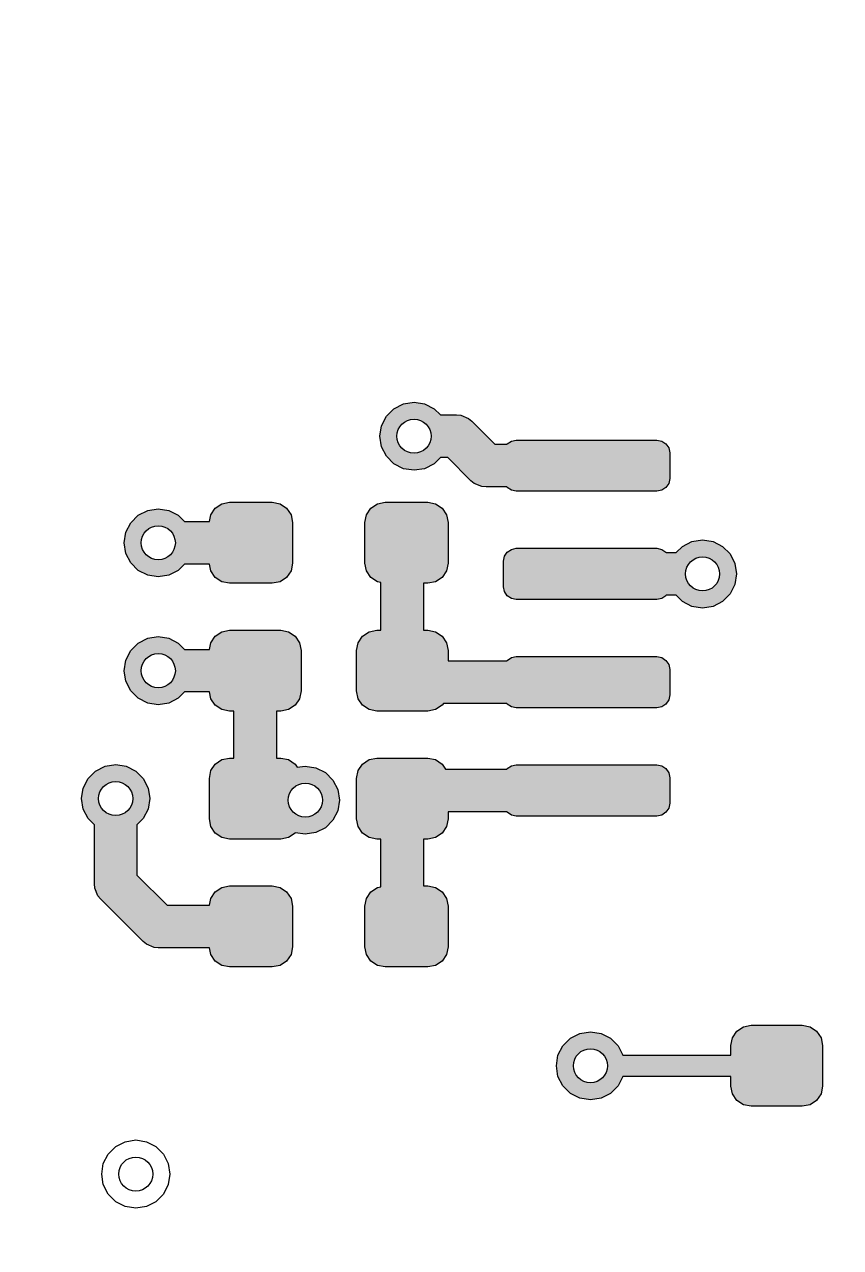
# Model space of a CAD drawing. Header units: millimetres. Extents: x -3894 to -3474, y -291 to 6.
# Drawn here: x -3731.18 to -3721.6, y -191.54 to -177.2 of the extents above; entities that cross this region are included whole.
import ezdxf

# ---------------------------------------------------------------- set-up
doc = ezdxf.new("R2010")
doc.units = ezdxf.units.MM
doc.layers.add('BLACK', color=7, linetype='Continuous')

msp = doc.modelspace()

# ---------------------------------------------------------------- hatches: boundary and pattern name
h = msp.add_hatch(color=256)
h.dxf.hatch_style = 1
h.paths.add_polyline_path([(-3716.631, -183.438), (-3713.464, -183.438), (-3705.514, -191.388), (-3705.514, -193.572), (-3705.509, -193.62), (-3705.472, -193.71), (-3705.441, -193.748), (-3702.512, -196.677), (-3702.474, -196.708), (-3702.384, -196.746), (-3702.335, -196.751), (-3700.151, -196.751), (-3696.9, -200.002), (-3696.864, -200.032), (-3693.451, -203.444), (-3693.46, -203.508), (-3693.44, -203.649), (-3693.381, -203.779), (-3693.288, -203.886), (-3693.168, -203.963), (-3693.031, -204.003), (-3692.889, -204.003), (-3692.752, -203.963), (-3692.633, -203.886), (-3692.539, -203.779), (-3692.48, -203.649), (-3692.46, -203.508), (-3692.48, -203.367), (-3692.539, -203.238), (-3692.633, -203.13), (-3692.752, -203.053), (-3692.889, -203.013), (-3693.031, -203.013), (-3693.142, -203.046), (-3696.54, -199.648), (-3696.576, -199.619), (-3699.871, -196.324), (-3699.909, -196.293), (-3699.999, -196.255), (-3700.048, -196.251), (-3702.231, -196.251), (-3705.014, -193.468), (-3705.014, -191.284), (-3705.019, -191.236), (-3705.056, -191.146), (-3705.087, -191.108), (-3713.183, -183.011), (-3713.221, -182.98), (-3713.311, -182.943), (-3713.36, -182.938), (-3716.805, -182.938), (-3716.853, -182.943), (-3716.943, -182.98), (-3716.981, -183.011), (-3717.122, -183.152), (-3717.831, -183.152), (-3717.927, -183.171), (-3718.008, -183.225), (-3718.062, -183.307), (-3718.079, -183.392), (-3718.696, -183.392), (-3718.7, -183.386), (-3718.749, -183.354), (-3718.806, -183.342), (-3720.456, -183.342), (-3720.514, -183.354), (-3720.562, -183.386), (-3720.595, -183.435), (-3720.606, -183.492), (-3720.606, -183.792), (-3720.595, -183.85), (-3720.562, -183.898), (-3720.514, -183.931), (-3720.456, -183.942), (-3718.806, -183.942), (-3718.749, -183.931), (-3718.7, -183.898), (-3718.696, -183.892), (-3718.081, -183.892), (-3718.081, -184.077), (-3718.062, -184.173), (-3718.008, -184.254), (-3717.927, -184.308), (-3717.831, -184.327), (-3716.881, -184.327), (-3716.785, -184.308), (-3716.704, -184.254), (-3716.65, -184.173), (-3716.631, -184.077)])
h.paths.add_polyline_path([(-3713.603, -180.188), (-3713.622, -180.093), (-3713.676, -180.011), (-3713.757, -179.957), (-3713.853, -179.938), (-3715.153, -179.938), (-3715.249, -179.957), (-3715.33, -180.011), (-3715.384, -180.093), (-3715.403, -180.188), (-3715.403, -180.938), (-3717.017, -180.938), (-3717.066, -180.943), (-3717.156, -180.98), (-3717.194, -181.011), (-3718.066, -181.884), (-3718.106, -181.877), (-3718.23, -181.897), (-3718.341, -181.954), (-3718.43, -182.042), (-3718.471, -182.122), (-3718.696, -182.122), (-3718.7, -182.116), (-3718.749, -182.084), (-3718.806, -182.072), (-3720.456, -182.072), (-3720.514, -182.084), (-3720.562, -182.116), (-3720.595, -182.165), (-3720.606, -182.222), (-3720.606, -182.522), (-3720.595, -182.58), (-3720.562, -182.628), (-3720.514, -182.661), (-3720.456, -182.672), (-3718.806, -182.672), (-3718.749, -182.661), (-3718.7, -182.628), (-3718.696, -182.622), (-3718.299, -182.622), (-3718.23, -182.658), (-3718.106, -182.677), (-3717.982, -182.658), (-3717.871, -182.601), (-3717.782, -182.512), (-3717.726, -182.401), (-3717.706, -182.277), (-3717.712, -182.237), (-3716.914, -181.438), (-3715.403, -181.438), (-3715.403, -182.188), (-3715.384, -182.284), (-3715.33, -182.365), (-3715.249, -182.419), (-3715.153, -182.438), (-3713.853, -182.438), (-3713.757, -182.419), (-3713.676, -182.365), (-3713.622, -182.284), (-3713.603, -182.188)])
h.paths.add_polyline_path([(-3717.906, -182.277, -1), (-3718.306, -182.277, -1)], flags=16)
h.paths.add_polyline_path([(-3713.603, -184.188), (-3713.622, -184.093), (-3713.676, -184.011), (-3713.757, -183.957), (-3713.853, -183.938), (-3715.153, -183.938), (-3715.249, -183.957), (-3715.33, -184.011), (-3715.384, -184.093), (-3715.403, -184.188), (-3715.403, -185.565), (-3716.631, -185.565), (-3716.631, -185.477), (-3716.65, -185.382), (-3716.704, -185.3), (-3716.785, -185.246), (-3716.881, -185.227), (-3717.831, -185.227), (-3717.927, -185.246), (-3718.008, -185.3), (-3718.062, -185.382), (-3718.081, -185.477), (-3718.081, -185.932), (-3718.696, -185.932), (-3718.7, -185.926), (-3718.749, -185.894), (-3718.806, -185.882), (-3720.456, -185.882), (-3720.514, -185.894), (-3720.562, -185.926), (-3720.595, -185.975), (-3720.606, -186.032), (-3720.606, -186.332), (-3720.595, -186.39), (-3720.562, -186.438), (-3720.514, -186.471), (-3720.456, -186.482), (-3718.806, -186.482), (-3718.749, -186.471), (-3718.7, -186.438), (-3718.696, -186.432), (-3717.724, -186.432), (-3717.675, -186.427), (-3717.614, -186.402), (-3716.881, -186.402), (-3716.785, -186.383), (-3716.704, -186.329), (-3716.65, -186.248), (-3716.631, -186.152), (-3716.631, -186.065), (-3715.403, -186.065), (-3715.403, -186.188), (-3715.384, -186.284), (-3715.33, -186.365), (-3715.249, -186.419), (-3715.153, -186.438), (-3713.853, -186.438), (-3713.757, -186.419), (-3713.676, -186.365), (-3713.622, -186.284), (-3713.603, -186.188)], flags=17)
h.paths.add_polyline_path([(-3710.181, -189.24), (-3710.199, -189.149), (-3710.251, -189.072), (-3710.328, -189.02), (-3710.419, -189.002), (-3711.019, -189.002), (-3711.109, -189.02), (-3711.187, -189.072), (-3711.238, -189.149), (-3711.256, -189.24), (-3711.256, -189.327), (-3711.689, -189.327), (-3711.732, -189.242), (-3711.821, -189.154), (-3711.932, -189.097), (-3712.056, -189.077), (-3712.18, -189.097), (-3712.291, -189.154), (-3712.38, -189.242), (-3712.437, -189.354), (-3712.456, -189.477), (-3712.437, -189.601), (-3712.38, -189.712), (-3712.291, -189.801), (-3712.18, -189.858), (-3712.056, -189.877), (-3711.932, -189.858), (-3711.821, -189.801), (-3711.732, -189.712), (-3711.689, -189.627), (-3711.256, -189.627), (-3711.256, -189.715), (-3711.238, -189.806), (-3711.187, -189.883), (-3711.109, -189.934), (-3711.019, -189.952), (-3710.419, -189.952), (-3710.328, -189.934), (-3710.251, -189.883), (-3710.199, -189.806), (-3710.181, -189.715)], flags=17)
h.paths.add_polyline_path([(-3712.256, -189.477, -1), (-3711.856, -189.477, -1)], flags=16)
h.paths.add_polyline_path([(-3708.456, -189.24), (-3708.474, -189.149), (-3708.526, -189.072), (-3708.603, -189.02), (-3708.694, -189.002), (-3708.844, -189.002), (-3708.844, -188.94), (-3708.846, -188.91), (-3708.853, -188.895), (-3708.869, -188.856), (-3708.888, -188.834), (-3709.491, -188.23), (-3709.476, -188.201), (-3709.456, -188.077), (-3709.476, -187.954), (-3709.532, -187.842), (-3709.621, -187.754), (-3709.732, -187.697), (-3709.856, -187.677), (-3709.98, -187.697), (-3710.091, -187.754), (-3710.18, -187.842), (-3710.237, -187.954), (-3710.256, -188.077), (-3710.237, -188.201), (-3710.18, -188.312), (-3710.091, -188.401), (-3709.98, -188.458), (-3709.856, -188.477), (-3709.732, -188.458), (-3709.703, -188.443), (-3709.143, -189.002), (-3709.294, -189.002), (-3709.384, -189.02), (-3709.462, -189.072), (-3709.513, -189.149), (-3709.531, -189.24), (-3709.531, -189.715), (-3709.513, -189.806), (-3709.462, -189.883), (-3709.384, -189.934), (-3709.294, -189.952), (-3708.694, -189.952), (-3708.603, -189.934), (-3708.526, -189.883), (-3708.474, -189.806), (-3708.456, -189.715)], flags=17)
h.paths.add_polyline_path([(-3710.056, -188.077, -1), (-3709.656, -188.077, -1)], flags=16)
h.paths.add_polyline_path([(-3723.606, -182.222), (-3723.618, -182.165), (-3723.65, -182.116), (-3723.699, -182.084), (-3723.756, -182.072), (-3725.406, -182.072), (-3725.464, -182.084), (-3725.512, -182.116), (-3725.516, -182.122), (-3725.658, -182.122), (-3725.929, -181.85), (-3725.967, -181.819), (-3726.057, -181.782), (-3726.106, -181.777), (-3726.297, -181.777), (-3726.371, -181.704), (-3726.482, -181.647), (-3726.606, -181.627), (-3726.73, -181.647), (-3726.841, -181.704), (-3726.93, -181.792), (-3726.987, -181.904), (-3727.006, -182.027), (-3726.987, -182.151), (-3726.93, -182.262), (-3726.841, -182.351), (-3726.73, -182.408), (-3726.606, -182.427), (-3726.482, -182.408), (-3726.371, -182.351), (-3726.297, -182.277), (-3726.21, -182.277), (-3725.938, -182.549), (-3725.9, -182.58), (-3725.81, -182.617), (-3725.761, -182.622), (-3725.516, -182.622), (-3725.512, -182.628), (-3725.464, -182.661), (-3725.406, -182.672), (-3723.756, -182.672), (-3723.699, -182.661), (-3723.65, -182.628), (-3723.618, -182.58), (-3723.606, -182.522)])
h.paths.add_polyline_path([(-3726.806, -182.027, -1), (-3726.406, -182.027, -1)], flags=16)
h.paths.add_polyline_path([(-3722.841, -183.519), (-3722.897, -183.407), (-3722.986, -183.319), (-3723.097, -183.262), (-3723.221, -183.242), (-3723.345, -183.262), (-3723.456, -183.319), (-3723.53, -183.392), (-3723.646, -183.392), (-3723.65, -183.386), (-3723.699, -183.354), (-3723.756, -183.342), (-3725.406, -183.342), (-3725.464, -183.354), (-3725.512, -183.386), (-3725.545, -183.435), (-3725.556, -183.492), (-3725.556, -183.792), (-3725.545, -183.85), (-3725.512, -183.898), (-3725.464, -183.931), (-3725.406, -183.942), (-3723.756, -183.942), (-3723.699, -183.931), (-3723.65, -183.898), (-3723.646, -183.892), (-3723.53, -183.892), (-3723.456, -183.966), (-3723.345, -184.023), (-3723.221, -184.042), (-3723.097, -184.023), (-3722.986, -183.966), (-3722.897, -183.877), (-3722.841, -183.766), (-3722.821, -183.642)])
h.paths.add_polyline_path([(-3723.021, -183.642, -1), (-3723.421, -183.642, -1)], flags=16)
h.paths.add_polyline_path([(-3726.206, -183.04), (-3726.224, -182.949), (-3726.276, -182.872), (-3726.353, -182.82), (-3726.444, -182.802), (-3726.944, -182.802), (-3727.034, -182.82), (-3727.112, -182.872), (-3727.163, -182.949), (-3727.181, -183.04), (-3727.181, -183.515), (-3727.163, -183.606), (-3727.112, -183.683), (-3727.034, -183.734), (-3726.994, -183.742), (-3726.994, -184.302), (-3727.044, -184.302), (-3727.134, -184.32), (-3727.212, -184.372), (-3727.263, -184.449), (-3727.281, -184.54), (-3727.281, -185.015), (-3727.263, -185.106), (-3727.212, -185.183), (-3727.134, -185.234), (-3727.044, -185.252), (-3726.444, -185.252), (-3726.353, -185.234), (-3726.276, -185.183), (-3726.262, -185.162), (-3725.516, -185.162), (-3725.512, -185.168), (-3725.464, -185.201), (-3725.406, -185.212), (-3723.756, -185.212), (-3723.699, -185.201), (-3723.65, -185.168), (-3723.618, -185.12), (-3723.606, -185.062), (-3723.606, -184.762), (-3723.618, -184.705), (-3723.65, -184.656), (-3723.699, -184.624), (-3723.756, -184.612), (-3725.406, -184.612), (-3725.464, -184.624), (-3725.512, -184.656), (-3725.516, -184.662), (-3726.206, -184.662), (-3726.206, -184.54), (-3726.224, -184.449), (-3726.276, -184.372), (-3726.353, -184.32), (-3726.444, -184.302), (-3726.494, -184.302), (-3726.494, -183.752), (-3726.444, -183.752), (-3726.353, -183.734), (-3726.276, -183.683), (-3726.224, -183.606), (-3726.206, -183.515)])
h.paths.add_polyline_path([(-3728.031, -183.04), (-3728.049, -182.949), (-3728.101, -182.872), (-3728.178, -182.82), (-3728.269, -182.802), (-3728.769, -182.802), (-3728.859, -182.82), (-3728.937, -182.872), (-3728.988, -182.949), (-3729.004, -183.027), (-3729.297, -183.027), (-3729.371, -182.954), (-3729.482, -182.897), (-3729.606, -182.877), (-3729.73, -182.897), (-3729.841, -182.954), (-3729.93, -183.042), (-3729.987, -183.154), (-3730.006, -183.277), (-3729.987, -183.401), (-3729.93, -183.512), (-3729.841, -183.601), (-3729.73, -183.658), (-3729.606, -183.677), (-3729.482, -183.658), (-3729.371, -183.601), (-3729.297, -183.527), (-3729.004, -183.527), (-3728.988, -183.606), (-3728.937, -183.683), (-3728.859, -183.734), (-3728.769, -183.752), (-3728.269, -183.752), (-3728.178, -183.734), (-3728.101, -183.683), (-3728.049, -183.606), (-3728.031, -183.515)])
h.paths.add_polyline_path([(-3729.806, -183.277, -1), (-3729.406, -183.277, -1)], flags=16)
h.paths.add_polyline_path([(-3727.931, -184.54), (-3727.949, -184.449), (-3728.001, -184.372), (-3728.078, -184.32), (-3728.169, -184.302), (-3728.769, -184.302), (-3728.859, -184.32), (-3728.937, -184.372), (-3728.988, -184.449), (-3729.004, -184.527), (-3729.297, -184.527), (-3729.371, -184.454), (-3729.482, -184.397), (-3729.606, -184.377), (-3729.73, -184.397), (-3729.841, -184.454), (-3729.93, -184.542), (-3729.987, -184.654), (-3730.006, -184.777), (-3729.987, -184.901), (-3729.93, -185.012), (-3729.841, -185.101), (-3729.73, -185.158), (-3729.606, -185.177), (-3729.482, -185.158), (-3729.371, -185.101), (-3729.297, -185.027), (-3729.004, -185.027), (-3728.988, -185.106), (-3728.937, -185.183), (-3728.859, -185.234), (-3728.769, -185.252), (-3728.719, -185.252), (-3728.719, -185.802), (-3728.769, -185.802), (-3728.859, -185.82), (-3728.937, -185.872), (-3728.988, -185.949), (-3729.006, -186.04), (-3729.006, -186.515), (-3728.988, -186.606), (-3728.937, -186.683), (-3728.859, -186.734), (-3728.769, -186.752), (-3728.169, -186.752), (-3728.078, -186.734), (-3728.001, -186.683), (-3727.997, -186.677), (-3727.881, -186.695), (-3727.757, -186.676), (-3727.646, -186.619), (-3727.557, -186.53), (-3727.501, -186.419), (-3727.481, -186.295), (-3727.501, -186.172), (-3727.557, -186.06), (-3727.646, -185.972), (-3727.757, -185.915), (-3727.881, -185.895), (-3727.975, -185.91), (-3728.001, -185.872), (-3728.078, -185.82), (-3728.169, -185.802), (-3728.219, -185.802), (-3728.219, -185.252), (-3728.169, -185.252), (-3728.078, -185.234), (-3728.001, -185.183), (-3727.949, -185.106), (-3727.931, -185.015)])
h.paths.add_polyline_path([(-3729.806, -184.777, -1), (-3729.406, -184.777, -1)], flags=16)
h.paths.add_polyline_path([(-3727.681, -186.295, -1), (-3728.081, -186.295, -1)], flags=16)
h.paths.add_polyline_path([(-3728.031, -187.54), (-3728.049, -187.449), (-3728.101, -187.372), (-3728.178, -187.32), (-3728.269, -187.302), (-3728.769, -187.302), (-3728.859, -187.32), (-3728.937, -187.372), (-3728.988, -187.449), (-3729.004, -187.527), (-3729.503, -187.527), (-3729.856, -187.174), (-3729.856, -186.586), (-3729.782, -186.512), (-3729.726, -186.401), (-3729.706, -186.277), (-3729.726, -186.154), (-3729.782, -186.042), (-3729.871, -185.954), (-3729.982, -185.897), (-3730.106, -185.877), (-3730.23, -185.897), (-3730.341, -185.954), (-3730.43, -186.042), (-3730.487, -186.154), (-3730.506, -186.277), (-3730.487, -186.401), (-3730.43, -186.512), (-3730.356, -186.586), (-3730.356, -187.277), (-3730.351, -187.326), (-3730.314, -187.416), (-3730.283, -187.454), (-3729.783, -187.954), (-3729.745, -187.985), (-3729.655, -188.022), (-3729.606, -188.027), (-3729.004, -188.027), (-3728.988, -188.106), (-3728.937, -188.183), (-3728.859, -188.234), (-3728.769, -188.252), (-3728.269, -188.252), (-3728.178, -188.234), (-3728.101, -188.183), (-3728.049, -188.106), (-3728.031, -188.015)])
h.paths.add_polyline_path([(-3730.306, -186.277, -1), (-3729.906, -186.277, -1)], flags=16)
h.paths.add_polyline_path([(-3726.206, -186.432), (-3725.516, -186.432), (-3725.512, -186.438), (-3725.464, -186.471), (-3725.406, -186.482), (-3723.756, -186.482), (-3723.699, -186.471), (-3723.65, -186.438), (-3723.618, -186.39), (-3723.606, -186.332), (-3723.606, -186.032), (-3723.618, -185.975), (-3723.65, -185.926), (-3723.699, -185.894), (-3723.756, -185.882), (-3725.406, -185.882), (-3725.464, -185.894), (-3725.512, -185.926), (-3725.516, -185.932), (-3726.235, -185.932), (-3726.276, -185.872), (-3726.353, -185.82), (-3726.444, -185.802), (-3727.044, -185.802), (-3727.134, -185.82), (-3727.212, -185.872), (-3727.263, -185.949), (-3727.281, -186.04), (-3727.281, -186.515), (-3727.263, -186.606), (-3727.212, -186.683), (-3727.134, -186.734), (-3727.044, -186.752), (-3726.994, -186.752), (-3726.994, -187.312), (-3727.034, -187.32), (-3727.112, -187.372), (-3727.163, -187.449), (-3727.181, -187.54), (-3727.181, -188.015), (-3727.163, -188.106), (-3727.112, -188.183), (-3727.034, -188.234), (-3726.944, -188.252), (-3726.444, -188.252), (-3726.353, -188.234), (-3726.276, -188.183), (-3726.224, -188.106), (-3726.206, -188.015), (-3726.206, -187.54), (-3726.224, -187.449), (-3726.276, -187.372), (-3726.353, -187.32), (-3726.444, -187.302), (-3726.494, -187.302), (-3726.494, -186.752), (-3726.444, -186.752), (-3726.353, -186.734), (-3726.276, -186.683), (-3726.224, -186.606), (-3726.206, -186.515)])
h.paths.add_polyline_path([(-3718.656, -184.762), (-3718.668, -184.705), (-3718.7, -184.656), (-3718.749, -184.624), (-3718.806, -184.612), (-3720.456, -184.612), (-3720.514, -184.624), (-3720.562, -184.656), (-3720.566, -184.662), (-3720.683, -184.662), (-3720.732, -184.667), (-3720.822, -184.704), (-3720.86, -184.735), (-3720.951, -184.827), (-3720.991, -184.82), (-3721.115, -184.84), (-3721.226, -184.897), (-3721.315, -184.985), (-3721.372, -185.097), (-3721.391, -185.22), (-3721.372, -185.344), (-3721.315, -185.455), (-3721.226, -185.544), (-3721.115, -185.601), (-3720.991, -185.62), (-3720.867, -185.601), (-3720.756, -185.544), (-3720.667, -185.455), (-3720.611, -185.344), (-3720.591, -185.22), (-3720.597, -185.18), (-3720.572, -185.154), (-3720.562, -185.168), (-3720.514, -185.201), (-3720.456, -185.212), (-3718.806, -185.212), (-3718.749, -185.201), (-3718.7, -185.168), (-3718.668, -185.12), (-3718.656, -185.062)])
h.paths.add_polyline_path([(-3720.791, -185.22, -1), (-3721.191, -185.22, -1)], flags=16)
h.paths.add_polyline_path([(-3718.37, -189.305), (-3718.459, -189.216), (-3718.57, -189.159), (-3718.694, -189.14), (-3718.818, -189.159), (-3718.929, -189.216), (-3718.999, -189.286), (-3720.088, -189.286), (-3720.088, -189.174), (-3720.106, -189.083), (-3720.158, -189.006), (-3720.235, -188.954), (-3720.326, -188.936), (-3720.926, -188.936), (-3721.016, -188.954), (-3721.094, -189.006), (-3721.145, -189.083), (-3721.163, -189.174), (-3721.163, -189.649), (-3721.145, -189.74), (-3721.094, -189.817), (-3721.016, -189.868), (-3720.926, -189.886), (-3720.326, -189.886), (-3720.235, -189.868), (-3720.158, -189.817), (-3720.106, -189.74), (-3720.088, -189.649), (-3720.088, -189.536), (-3719.094, -189.536), (-3719.094, -189.54), (-3719.075, -189.663), (-3719.018, -189.775), (-3718.929, -189.863), (-3718.818, -189.92), (-3718.694, -189.94), (-3718.57, -189.92), (-3718.459, -189.863), (-3718.37, -189.775), (-3718.314, -189.663), (-3718.294, -189.54), (-3718.314, -189.416)])
h.paths.add_polyline_path([(-3718.494, -189.54, -1), (-3718.894, -189.54, -1)], flags=16)
h.paths.add_polyline_path([(-3721.831, -189.74), (-3721.813, -189.649), (-3721.813, -189.174), (-3721.831, -189.083), (-3721.883, -189.006), (-3721.96, -188.954), (-3722.051, -188.936), (-3722.651, -188.936), (-3722.741, -188.954), (-3722.819, -189.006), (-3722.87, -189.083), (-3722.888, -189.174), (-3722.888, -189.286), (-3724.156, -189.286), (-3724.212, -189.176), (-3724.301, -189.088), (-3724.412, -189.031), (-3724.536, -189.011), (-3724.66, -189.031), (-3724.771, -189.088), (-3724.86, -189.176), (-3724.917, -189.288), (-3724.936, -189.411), (-3724.917, -189.535), (-3724.86, -189.646), (-3724.771, -189.735), (-3724.66, -189.792), (-3724.536, -189.811), (-3724.412, -189.792), (-3724.301, -189.735), (-3724.212, -189.646), (-3724.156, -189.536), (-3722.888, -189.536), (-3722.888, -189.649), (-3722.87, -189.74), (-3722.819, -189.817), (-3722.741, -189.868), (-3722.651, -189.886), (-3722.051, -189.886), (-3721.96, -189.868), (-3721.883, -189.817)])
h.paths.add_polyline_path([(-3724.736, -189.411, -1), (-3724.336, -189.411, -1)], flags=16)

# ---------------------------------------------------------------- linework, layer by layer
at = {"layer": 'BLACK', "linetype": 'Continuous'}
for p, q in [((-3726.93, -181.792), (-3726.841, -181.704)), ((-3726.841, -181.704), (-3726.73, -181.647)), ((-3726.73, -181.647), (-3726.606, -181.627)), ((-3726.606, -181.627), (-3726.482, -181.647)), ((-3726.482, -181.647), (-3726.371, -181.704)), ((-3726.371, -181.704), (-3726.297, -181.777)), ((-3726.987, -181.904), (-3726.93, -181.792)), ((-3726.297, -181.777), (-3726.106, -181.777)), ((-3726.106, -181.777), (-3726.057, -181.782)), ((-3726.057, -181.782), (-3725.967, -181.819)), ((-3725.967, -181.819), (-3725.967, -181.819)), ((-3725.967, -181.819), (-3725.929, -181.85)), ((-3725.929, -181.85), (-3725.658, -182.122)), ((-3727.006, -182.027), (-3726.987, -181.904)), ((-3726.987, -182.151), (-3727.006, -182.027)), ((-3726.93, -182.262), (-3726.987, -182.151)), ((-3725.658, -182.122), (-3725.516, -182.122)), ((-3725.516, -182.122), (-3725.512, -182.116)), ((-3725.512, -182.116), (-3725.464, -182.084)), ((-3725.464, -182.084), (-3725.406, -182.072)), ((-3725.406, -182.072), (-3723.756, -182.072)), ((-3723.756, -182.072), (-3723.699, -182.084)), ((-3723.699, -182.084), (-3723.65, -182.116)), ((-3723.65, -182.116), (-3723.618, -182.165)), ((-3723.618, -182.165), (-3723.606, -182.222)), ((-3726.841, -182.351), (-3726.93, -182.262)), ((-3726.297, -182.277), (-3726.371, -182.351)), ((-3726.21, -182.277), (-3726.297, -182.277)), ((-3725.938, -182.549), (-3726.21, -182.277)), ((-3723.606, -182.222), (-3723.606, -182.522)), ((-3726.73, -182.408), (-3726.841, -182.351)), ((-3726.606, -182.427), (-3726.73, -182.408)), ((-3726.482, -182.408), (-3726.606, -182.427)), ((-3726.371, -182.351), (-3726.482, -182.408)), ((-3725.9, -182.58), (-3725.938, -182.549)), ((-3725.81, -182.617), (-3725.9, -182.58)), ((-3723.618, -182.58), (-3723.65, -182.628)), ((-3723.606, -182.522), (-3723.618, -182.58)), ((-3725.761, -182.622), (-3725.81, -182.617)), ((-3725.81, -182.617), (-3725.81, -182.617)), ((-3725.516, -182.622), (-3725.761, -182.622)), ((-3725.512, -182.628), (-3725.516, -182.622)), ((-3725.464, -182.661), (-3725.512, -182.628)), ((-3725.406, -182.672), (-3725.464, -182.661)), ((-3723.756, -182.672), (-3725.406, -182.672)), ((-3723.699, -182.661), (-3723.756, -182.672)), ((-3723.65, -182.628), (-3723.699, -182.661)), ((-3729.73, -182.897), (-3729.606, -182.877)), ((-3729.606, -182.877), (-3729.482, -182.897)), ((-3728.988, -182.949), (-3728.937, -182.872)), ((-3728.937, -182.872), (-3728.859, -182.82)), ((-3728.859, -182.82), (-3728.769, -182.802)), ((-3728.769, -182.802), (-3728.269, -182.802)), ((-3728.269, -182.802), (-3728.178, -182.82)), ((-3728.178, -182.82), (-3728.101, -182.872)), ((-3728.101, -182.872), (-3728.049, -182.949)), ((-3727.163, -182.949), (-3727.112, -182.872)), ((-3727.112, -182.872), (-3727.034, -182.82)), ((-3727.034, -182.82), (-3726.944, -182.802)), ((-3726.944, -182.802), (-3726.444, -182.802)), ((-3726.444, -182.802), (-3726.353, -182.82)), ((-3726.353, -182.82), (-3726.276, -182.872)), ((-3726.276, -182.872), (-3726.224, -182.949)), ((-3729.93, -183.042), (-3729.841, -182.954)), ((-3729.841, -182.954), (-3729.73, -182.897)), ((-3729.482, -182.897), (-3729.371, -182.954)), ((-3729.371, -182.954), (-3729.297, -183.027)), ((-3729.297, -183.027), (-3729.004, -183.027)), ((-3729.004, -183.027), (-3728.988, -182.949)), ((-3728.049, -182.949), (-3728.031, -183.04)), ((-3727.181, -183.04), (-3727.163, -182.949)), ((-3726.224, -182.949), (-3726.206, -183.04)), ((-3730.006, -183.277), (-3729.987, -183.154)), ((-3729.987, -183.154), (-3729.93, -183.042)), ((-3728.031, -183.04), (-3728.031, -183.515)), ((-3727.181, -183.515), (-3727.181, -183.04)), ((-3726.206, -183.04), (-3726.206, -183.515)), ((-3729.987, -183.401), (-3730.006, -183.277)), ((-3723.53, -183.392), (-3723.456, -183.319)), ((-3723.456, -183.319), (-3723.345, -183.262)), ((-3723.345, -183.262), (-3723.221, -183.242)), ((-3723.221, -183.242), (-3723.097, -183.262)), ((-3723.097, -183.262), (-3722.986, -183.319)), ((-3722.986, -183.319), (-3722.897, -183.407)), ((-3729.93, -183.512), (-3729.987, -183.401)), ((-3725.556, -183.492), (-3725.545, -183.435)), ((-3725.545, -183.435), (-3725.512, -183.386)), ((-3725.512, -183.386), (-3725.464, -183.354)), ((-3725.464, -183.354), (-3725.406, -183.342)), ((-3725.406, -183.342), (-3723.756, -183.342)), ((-3723.756, -183.342), (-3723.699, -183.354)), ((-3723.699, -183.354), (-3723.65, -183.386)), ((-3723.65, -183.386), (-3723.646, -183.392)), ((-3723.646, -183.392), (-3723.53, -183.392)), ((-3722.897, -183.407), (-3722.841, -183.519)), ((-3729.841, -183.601), (-3729.93, -183.512)), ((-3729.73, -183.658), (-3729.841, -183.601)), ((-3729.371, -183.601), (-3729.482, -183.658)), ((-3729.297, -183.527), (-3729.371, -183.601)), ((-3729.004, -183.527), (-3729.297, -183.527)), ((-3728.988, -183.606), (-3729.004, -183.527)), ((-3728.937, -183.683), (-3728.988, -183.606)), ((-3728.049, -183.606), (-3728.101, -183.683)), ((-3728.031, -183.515), (-3728.049, -183.606)), ((-3727.163, -183.606), (-3727.181, -183.515)), ((-3727.112, -183.683), (-3727.163, -183.606)), ((-3726.224, -183.606), (-3726.276, -183.683)), ((-3726.206, -183.515), (-3726.224, -183.606)), ((-3725.556, -183.792), (-3725.556, -183.492)), ((-3722.841, -183.519), (-3722.821, -183.642)), ((-3729.606, -183.677), (-3729.73, -183.658)), ((-3729.482, -183.658), (-3729.606, -183.677)), ((-3728.859, -183.734), (-3728.937, -183.683)), ((-3728.769, -183.752), (-3728.859, -183.734)), ((-3728.269, -183.752), (-3728.769, -183.752)), ((-3728.178, -183.734), (-3728.269, -183.752)), ((-3728.101, -183.683), (-3728.178, -183.734)), ((-3727.034, -183.734), (-3727.112, -183.683)), ((-3726.994, -183.742), (-3727.034, -183.734)), ((-3726.994, -184.302), (-3726.994, -183.742)), ((-3726.444, -183.752), (-3726.494, -183.752)), ((-3726.494, -183.752), (-3726.494, -184.302)), ((-3726.353, -183.734), (-3726.444, -183.752)), ((-3726.276, -183.683), (-3726.353, -183.734)), ((-3722.821, -183.642), (-3722.841, -183.766)), ((-3725.545, -183.85), (-3725.556, -183.792)), ((-3725.512, -183.898), (-3725.545, -183.85)), ((-3725.464, -183.931), (-3725.512, -183.898)), ((-3723.65, -183.898), (-3723.699, -183.931)), ((-3723.646, -183.892), (-3723.65, -183.898)), ((-3723.53, -183.892), (-3723.646, -183.892)), ((-3723.456, -183.966), (-3723.53, -183.892)), ((-3722.897, -183.877), (-3722.986, -183.966)), ((-3722.841, -183.766), (-3722.897, -183.877)), ((-3725.406, -183.942), (-3725.464, -183.931)), ((-3723.756, -183.942), (-3725.406, -183.942)), ((-3723.699, -183.931), (-3723.756, -183.942)), ((-3723.345, -184.023), (-3723.456, -183.966)), ((-3723.221, -184.042), (-3723.345, -184.023)), ((-3723.097, -184.023), (-3723.221, -184.042)), ((-3722.986, -183.966), (-3723.097, -184.023)), ((-3728.937, -184.372), (-3728.859, -184.32)), ((-3728.859, -184.32), (-3728.769, -184.302)), ((-3728.769, -184.302), (-3728.169, -184.302)), ((-3728.169, -184.302), (-3728.078, -184.32)), ((-3728.078, -184.32), (-3728.001, -184.372)), ((-3727.212, -184.372), (-3727.134, -184.32)), ((-3727.134, -184.32), (-3727.044, -184.302)), ((-3727.044, -184.302), (-3726.994, -184.302)), ((-3726.494, -184.302), (-3726.444, -184.302)), ((-3726.444, -184.302), (-3726.353, -184.32)), ((-3726.353, -184.32), (-3726.276, -184.372)), ((-3729.93, -184.542), (-3729.841, -184.454)), ((-3729.841, -184.454), (-3729.73, -184.397)), ((-3729.73, -184.397), (-3729.606, -184.377)), ((-3729.606, -184.377), (-3729.482, -184.397)), ((-3729.482, -184.397), (-3729.371, -184.454)), ((-3729.371, -184.454), (-3729.297, -184.527)), ((-3729.004, -184.527), (-3728.988, -184.449)), ((-3728.988, -184.449), (-3728.937, -184.372)), ((-3728.001, -184.372), (-3727.949, -184.449)), ((-3727.949, -184.449), (-3727.931, -184.54)), ((-3727.281, -184.54), (-3727.263, -184.449)), ((-3727.263, -184.449), (-3727.212, -184.372)), ((-3726.276, -184.372), (-3726.224, -184.449)), ((-3726.224, -184.449), (-3726.206, -184.54)), ((-3729.987, -184.654), (-3729.93, -184.542)), ((-3729.297, -184.527), (-3729.004, -184.527)), ((-3727.931, -184.54), (-3727.931, -185.015)), ((-3727.281, -185.015), (-3727.281, -184.54)), ((-3726.206, -184.54), (-3726.206, -184.662)), ((-3725.464, -184.624), (-3725.406, -184.612)), ((-3725.406, -184.612), (-3723.756, -184.612)), ((-3723.756, -184.612), (-3723.699, -184.624)), ((-3730.006, -184.777), (-3729.987, -184.654)), ((-3726.206, -184.662), (-3725.516, -184.662)), ((-3725.516, -184.662), (-3725.512, -184.656)), ((-3725.512, -184.656), (-3725.464, -184.624)), ((-3723.699, -184.624), (-3723.65, -184.656)), ((-3723.65, -184.656), (-3723.618, -184.705)), ((-3723.618, -184.705), (-3723.606, -184.762)), ((-3729.987, -184.901), (-3730.006, -184.777)), ((-3729.93, -185.012), (-3729.987, -184.901)), ((-3723.606, -184.762), (-3723.606, -185.062)), ((-3729.841, -185.101), (-3729.93, -185.012)), ((-3729.297, -185.027), (-3729.371, -185.101)), ((-3729.004, -185.027), (-3729.297, -185.027)), ((-3728.988, -185.106), (-3729.004, -185.027)), ((-3727.931, -185.015), (-3727.949, -185.106)), ((-3727.263, -185.106), (-3727.281, -185.015)), ((-3729.73, -185.158), (-3729.841, -185.101)), ((-3729.606, -185.177), (-3729.73, -185.158)), ((-3729.482, -185.158), (-3729.606, -185.177)), ((-3729.371, -185.101), (-3729.482, -185.158)), ((-3728.937, -185.183), (-3728.988, -185.106)), ((-3728.859, -185.234), (-3728.937, -185.183)), ((-3728.001, -185.183), (-3728.078, -185.234)), ((-3727.949, -185.106), (-3728.001, -185.183)), ((-3727.212, -185.183), (-3727.263, -185.106)), ((-3727.134, -185.234), (-3727.212, -185.183)), ((-3726.276, -185.183), (-3726.353, -185.234)), ((-3726.262, -185.162), (-3726.276, -185.183)), ((-3725.516, -185.162), (-3726.262, -185.162)), ((-3725.512, -185.168), (-3725.516, -185.162)), ((-3725.464, -185.201), (-3725.512, -185.168)), ((-3723.65, -185.168), (-3723.699, -185.201)), ((-3723.618, -185.12), (-3723.65, -185.168)), ((-3723.606, -185.062), (-3723.618, -185.12)), ((-3728.769, -185.252), (-3728.859, -185.234)), ((-3728.719, -185.252), (-3728.769, -185.252)), ((-3728.719, -185.802), (-3728.719, -185.252)), ((-3728.169, -185.252), (-3728.219, -185.252)), ((-3728.219, -185.252), (-3728.219, -185.802)), ((-3728.078, -185.234), (-3728.169, -185.252)), ((-3727.044, -185.252), (-3727.134, -185.234)), ((-3726.444, -185.252), (-3727.044, -185.252)), ((-3726.353, -185.234), (-3726.444, -185.252)), ((-3725.406, -185.212), (-3725.464, -185.201)), ((-3723.756, -185.212), (-3725.406, -185.212)), ((-3723.699, -185.201), (-3723.756, -185.212)), ((-3730.341, -185.954), (-3730.23, -185.897)), ((-3730.23, -185.897), (-3730.106, -185.877)), ((-3730.106, -185.877), (-3729.982, -185.897)), ((-3729.982, -185.897), (-3729.871, -185.954)), ((-3728.988, -185.949), (-3728.937, -185.872)), ((-3728.937, -185.872), (-3728.859, -185.82)), ((-3728.859, -185.82), (-3728.769, -185.802)), ((-3728.769, -185.802), (-3728.719, -185.802)), ((-3728.219, -185.802), (-3728.169, -185.802)), ((-3728.169, -185.802), (-3728.078, -185.82)), ((-3728.078, -185.82), (-3728.001, -185.872)), ((-3728.001, -185.872), (-3727.975, -185.91)), ((-3727.975, -185.91), (-3727.881, -185.895)), ((-3727.881, -185.895), (-3727.757, -185.915)), ((-3727.263, -185.949), (-3727.212, -185.872)), ((-3727.212, -185.872), (-3727.134, -185.82)), ((-3727.134, -185.82), (-3727.044, -185.802)), ((-3727.044, -185.802), (-3726.444, -185.802)), ((-3726.444, -185.802), (-3726.353, -185.82)), ((-3726.353, -185.82), (-3726.276, -185.872)), ((-3726.276, -185.872), (-3726.235, -185.932)), ((-3725.512, -185.926), (-3725.464, -185.894)), ((-3725.464, -185.894), (-3725.406, -185.882)), ((-3725.406, -185.882), (-3723.756, -185.882)), ((-3723.756, -185.882), (-3723.699, -185.894)), ((-3723.699, -185.894), (-3723.65, -185.926)), ((-3730.487, -186.154), (-3730.43, -186.042)), ((-3730.43, -186.042), (-3730.341, -185.954)), ((-3729.871, -185.954), (-3729.782, -186.042)), ((-3729.782, -186.042), (-3729.726, -186.154)), ((-3729.006, -186.04), (-3728.988, -185.949)), ((-3729.006, -186.515), (-3729.006, -186.04)), ((-3727.757, -185.915), (-3727.646, -185.972)), ((-3727.646, -185.972), (-3727.557, -186.06)), ((-3727.281, -186.04), (-3727.263, -185.949)), ((-3727.281, -186.515), (-3727.281, -186.04)), ((-3726.235, -185.932), (-3725.516, -185.932)), ((-3725.516, -185.932), (-3725.512, -185.926)), ((-3723.65, -185.926), (-3723.618, -185.975)), ((-3723.618, -185.975), (-3723.606, -186.032)), ((-3723.606, -186.032), (-3723.606, -186.332)), ((-3730.506, -186.277), (-3730.487, -186.154)), ((-3729.726, -186.154), (-3729.706, -186.277)), ((-3727.557, -186.06), (-3727.501, -186.172)), ((-3727.501, -186.172), (-3727.481, -186.295)), ((-3730.487, -186.401), (-3730.506, -186.277)), ((-3729.706, -186.277), (-3729.726, -186.401)), ((-3727.481, -186.295), (-3727.501, -186.419)), ((-3723.606, -186.332), (-3723.618, -186.39)), ((-3730.43, -186.512), (-3730.487, -186.401)), ((-3729.726, -186.401), (-3729.782, -186.512)), ((-3727.501, -186.419), (-3727.557, -186.53)), ((-3725.516, -186.432), (-3726.206, -186.432)), ((-3726.206, -186.432), (-3726.206, -186.515)), ((-3725.512, -186.438), (-3725.516, -186.432)), ((-3725.464, -186.471), (-3725.512, -186.438)), ((-3725.406, -186.482), (-3725.464, -186.471)), ((-3723.699, -186.471), (-3723.756, -186.482)), ((-3723.65, -186.438), (-3723.699, -186.471)), ((-3723.618, -186.39), (-3723.65, -186.438)), ((-3730.356, -186.586), (-3730.43, -186.512)), ((-3730.356, -187.277), (-3730.356, -186.586)), ((-3729.782, -186.512), (-3729.856, -186.586)), ((-3729.856, -186.586), (-3729.856, -187.174)), ((-3728.988, -186.606), (-3729.006, -186.515)), ((-3728.937, -186.683), (-3728.988, -186.606)), ((-3727.646, -186.619), (-3727.757, -186.676)), ((-3727.557, -186.53), (-3727.646, -186.619)), ((-3727.263, -186.606), (-3727.281, -186.515)), ((-3727.212, -186.683), (-3727.263, -186.606)), ((-3726.224, -186.606), (-3726.276, -186.683)), ((-3726.206, -186.515), (-3726.224, -186.606)), ((-3723.756, -186.482), (-3725.406, -186.482)), ((-3728.859, -186.734), (-3728.937, -186.683)), ((-3728.769, -186.752), (-3728.859, -186.734)), ((-3728.169, -186.752), (-3728.769, -186.752)), ((-3728.078, -186.734), (-3728.169, -186.752)), ((-3728.001, -186.683), (-3728.078, -186.734)), ((-3727.997, -186.677), (-3728.001, -186.683)), ((-3727.881, -186.695), (-3727.997, -186.677)), ((-3727.757, -186.676), (-3727.881, -186.695)), ((-3727.134, -186.734), (-3727.212, -186.683)), ((-3727.044, -186.752), (-3727.134, -186.734)), ((-3726.994, -186.752), (-3727.044, -186.752)), ((-3726.994, -187.312), (-3726.994, -186.752)), ((-3726.444, -186.752), (-3726.494, -186.752)), ((-3726.494, -186.752), (-3726.494, -187.302)), ((-3726.353, -186.734), (-3726.444, -186.752)), ((-3726.276, -186.683), (-3726.353, -186.734)), ((-3729.856, -187.174), (-3729.503, -187.527)), ((-3730.351, -187.326), (-3730.356, -187.277)), ((-3730.314, -187.416), (-3730.351, -187.326)), ((-3728.937, -187.372), (-3728.859, -187.32)), ((-3728.859, -187.32), (-3728.769, -187.302)), ((-3728.769, -187.302), (-3728.269, -187.302)), ((-3728.269, -187.302), (-3728.178, -187.32)), ((-3728.178, -187.32), (-3728.101, -187.372)), ((-3727.112, -187.372), (-3727.034, -187.32)), ((-3727.034, -187.32), (-3726.994, -187.312)), ((-3726.494, -187.302), (-3726.444, -187.302)), ((-3726.444, -187.302), (-3726.353, -187.32)), ((-3726.353, -187.32), (-3726.276, -187.372)), ((-3730.283, -187.454), (-3730.314, -187.416)), ((-3730.314, -187.416), (-3730.314, -187.416)), ((-3729.783, -187.954), (-3730.283, -187.454)), ((-3729.004, -187.527), (-3728.988, -187.449)), ((-3728.988, -187.449), (-3728.937, -187.372)), ((-3728.101, -187.372), (-3728.049, -187.449)), ((-3728.049, -187.449), (-3728.031, -187.54)), ((-3727.181, -187.54), (-3727.163, -187.449)), ((-3727.163, -187.449), (-3727.112, -187.372)), ((-3726.276, -187.372), (-3726.224, -187.449)), ((-3726.224, -187.449), (-3726.206, -187.54)), ((-3729.503, -187.527), (-3729.004, -187.527)), ((-3728.031, -187.54), (-3728.031, -188.015)), ((-3727.181, -188.015), (-3727.181, -187.54)), ((-3726.206, -187.54), (-3726.206, -188.015)), ((-3729.745, -187.985), (-3729.783, -187.954)), ((-3729.655, -188.022), (-3729.745, -187.985)), ((-3729.606, -188.027), (-3729.655, -188.022)), ((-3729.655, -188.022), (-3729.655, -188.022)), ((-3729.004, -188.027), (-3729.606, -188.027)), ((-3728.988, -188.106), (-3729.004, -188.027)), ((-3728.031, -188.015), (-3728.049, -188.106)), ((-3727.163, -188.106), (-3727.181, -188.015)), ((-3726.206, -188.015), (-3726.224, -188.106)), ((-3728.937, -188.183), (-3728.988, -188.106)), ((-3728.859, -188.234), (-3728.937, -188.183)), ((-3728.101, -188.183), (-3728.178, -188.234)), ((-3728.049, -188.106), (-3728.101, -188.183)), ((-3727.112, -188.183), (-3727.163, -188.106)), ((-3727.034, -188.234), (-3727.112, -188.183)), ((-3726.276, -188.183), (-3726.353, -188.234)), ((-3726.224, -188.106), (-3726.276, -188.183)), ((-3728.769, -188.252), (-3728.859, -188.234)), ((-3728.269, -188.252), (-3728.769, -188.252)), ((-3728.178, -188.234), (-3728.269, -188.252)), ((-3726.944, -188.252), (-3727.034, -188.234)), ((-3726.444, -188.252), (-3726.944, -188.252)), ((-3726.353, -188.234), (-3726.444, -188.252)), ((-3724.771, -189.088), (-3724.66, -189.031)), ((-3724.66, -189.031), (-3724.536, -189.011)), ((-3724.536, -189.011), (-3724.412, -189.031)), ((-3724.412, -189.031), (-3724.301, -189.088)), ((-3722.87, -189.083), (-3722.819, -189.006)), ((-3722.819, -189.006), (-3722.741, -188.954)), ((-3722.741, -188.954), (-3722.651, -188.936)), ((-3722.651, -188.936), (-3722.051, -188.936)), ((-3722.051, -188.936), (-3721.96, -188.954)), ((-3721.96, -188.954), (-3721.883, -189.006)), ((-3721.883, -189.006), (-3721.831, -189.083)), ((-3724.917, -189.288), (-3724.86, -189.176)), ((-3724.86, -189.176), (-3724.771, -189.088)), ((-3724.301, -189.088), (-3724.212, -189.176)), ((-3724.212, -189.176), (-3724.156, -189.286)), ((-3722.888, -189.174), (-3722.87, -189.083)), ((-3722.888, -189.286), (-3722.888, -189.174)), ((-3721.831, -189.083), (-3721.813, -189.174)), ((-3721.813, -189.174), (-3721.813, -189.649)), ((-3724.936, -189.411), (-3724.917, -189.288)), ((-3724.156, -189.286), (-3722.888, -189.286)), ((-3724.917, -189.535), (-3724.936, -189.411)), ((-3724.86, -189.646), (-3724.917, -189.535)), ((-3724.156, -189.536), (-3724.212, -189.646)), ((-3722.888, -189.536), (-3724.156, -189.536)), ((-3722.888, -189.649), (-3722.888, -189.536)), ((-3724.771, -189.735), (-3724.86, -189.646)), ((-3724.66, -189.792), (-3724.771, -189.735)), ((-3724.301, -189.735), (-3724.412, -189.792)), ((-3724.212, -189.646), (-3724.301, -189.735)), ((-3722.87, -189.74), (-3722.888, -189.649)), ((-3722.819, -189.817), (-3722.87, -189.74)), ((-3721.831, -189.74), (-3721.883, -189.817)), ((-3721.813, -189.649), (-3721.831, -189.74)), ((-3724.536, -189.811), (-3724.66, -189.792)), ((-3724.412, -189.792), (-3724.536, -189.811)), ((-3722.741, -189.868), (-3722.819, -189.817)), ((-3722.651, -189.886), (-3722.741, -189.868)), ((-3722.051, -189.886), (-3722.651, -189.886)), ((-3721.96, -189.868), (-3722.051, -189.886)), ((-3721.883, -189.817), (-3721.96, -189.868)), ((-3730.105, -190.358), (-3729.994, -190.301)), ((-3729.994, -190.301), (-3729.87, -190.281)), ((-3729.87, -190.281), (-3729.746, -190.301)), ((-3729.746, -190.301), (-3729.635, -190.358)), ((-3730.251, -190.558), (-3730.194, -190.446)), ((-3730.194, -190.446), (-3730.105, -190.358)), ((-3729.635, -190.358), (-3729.546, -190.446)), ((-3729.546, -190.446), (-3729.49, -190.558)), ((-3730.27, -190.681), (-3730.251, -190.558)), ((-3729.49, -190.558), (-3729.47, -190.681)), ((-3730.251, -190.805), (-3730.27, -190.681)), ((-3729.47, -190.681), (-3729.49, -190.805)), ((-3730.194, -190.916), (-3730.251, -190.805)), ((-3730.105, -191.005), (-3730.194, -190.916)), ((-3729.546, -190.916), (-3729.635, -191.005)), ((-3729.49, -190.805), (-3729.546, -190.916)), ((-3729.994, -191.062), (-3730.105, -191.005)), ((-3729.87, -191.081), (-3729.994, -191.062)), ((-3729.746, -191.062), (-3729.87, -191.081)), ((-3729.635, -191.005), (-3729.746, -191.062))]:
    msp.add_line(p, q, dxfattribs=at)
at = {"layer": 'BLACK'}
for centre in [(-3726.606, -182.027), (-3729.606, -183.277), (-3723.221, -183.642), (-3729.606, -184.777), (-3730.106, -186.277), (-3727.881, -186.295), (-3724.536, -189.411), (-3729.87, -190.681)]:
    msp.add_circle(centre, 0.2, dxfattribs=at)
msp.add_arc((-3722.406, -204.352), 33.5, 0, 180, dxfattribs=at)

doc.saveas('drawing.dxf')
